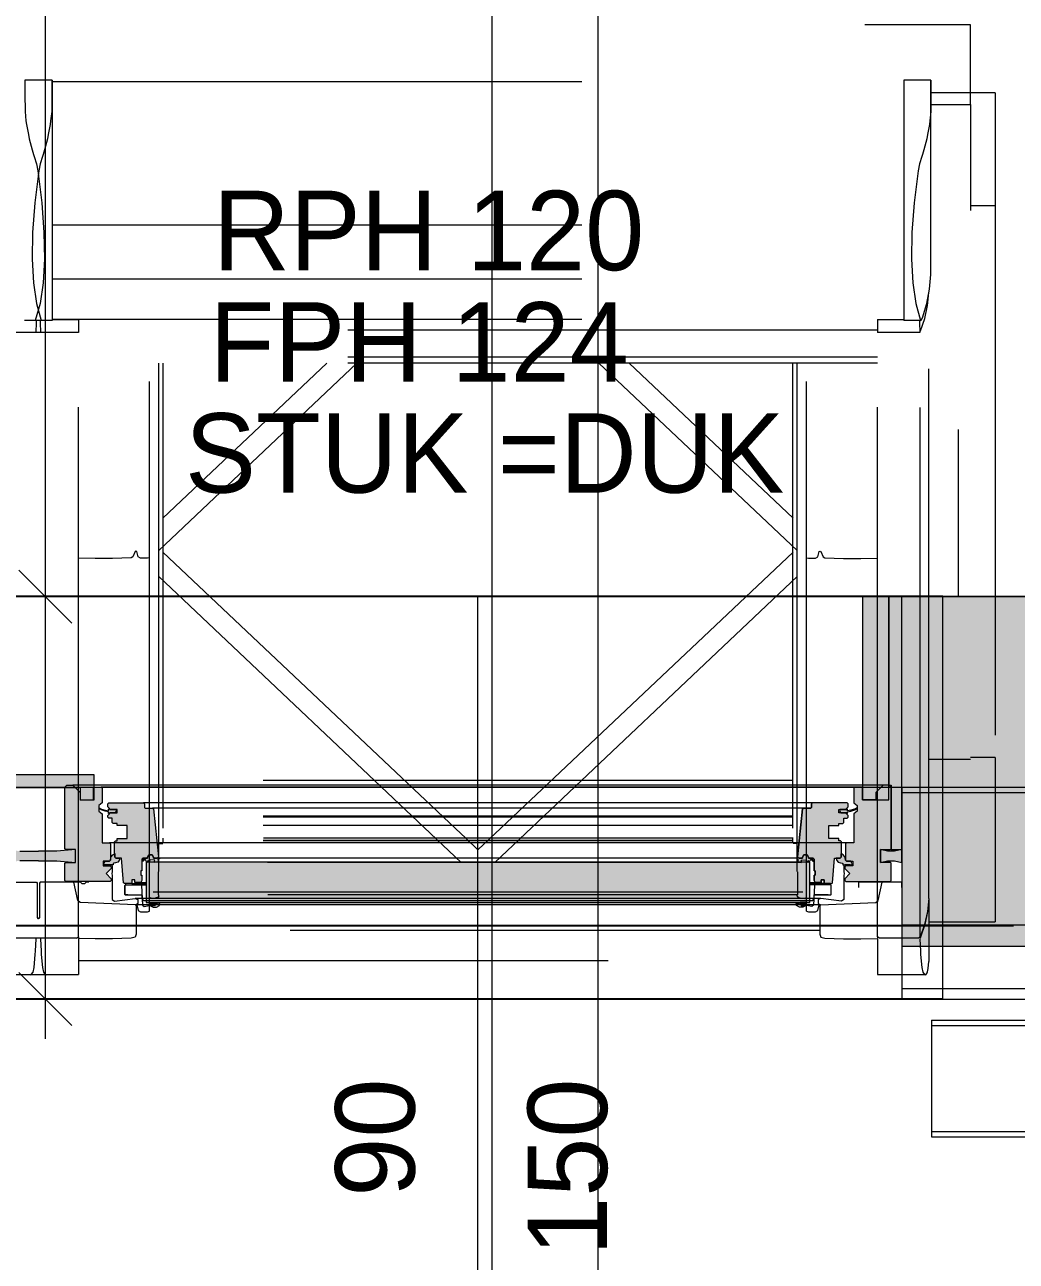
# Model space of a CAD drawing. Header units: metres. Extents: x -3 to 171, y -23 to 41.
# Drawn here: x 17.044 to 17.98, y -15.317 to -14.15 of the extents above; entities that cross this region are included whole.
import ezdxf

# ---------------------------------------------------------------- set-up
doc = ezdxf.new("R2010")
doc.units = ezdxf.units.M
doc.header["$MEASUREMENT"] = 0
for name, pattern in [('Achse', [0.004, 0.002, -0.001, 0, -0.001]), ('Baufluchtlinie', [0.013, 0.008, -0.005]), ('Schnittlinie', [0.006, 0.003, -0.0015, 0, -0.0015]), ('UNSICHTBAR', [0.4, 0, -0.4]), ('Untersicht', [0.001, 0.0005, -0.0005])]:
    doc.linetypes.add(name, pattern=pattern)
for name, color, linetype in [('4._1.DG PP STG1_1_000 Achsraster', 7, 'Continuous'), ('4._1.DG PP STG1_1_110 Wand Aussen', 7, 'Continuous'), ('4._1.DG PP STG1_1_210 Decke', 7, 'Continuous'), ('4._1.DG PP STG1_1_220 Bodenaufbau', 7, 'Continuous'), ('4._1.DG PP STG1_1_310 Dachkonstruktion massiv', 7, 'Continuous'), ('4._1.DG PP STG1_1_325 Dachfenster', 7, 'Continuous'), ('4._1.DG PP STG1_1_611 Entwässerung', 7, 'Continuous'), ('4._1.DG PP STG1_1_815 Raumbegrenzung', 7, 'Continuous'), ('4._1.DG PP STG1_1_851 Marker Schnitt', 7, 'Continuous'), ('4._1.DG PP STG1_1_950 Polierplan Bemaßung', 7, 'Continuous'), ('4._1.DG PP STG1_1_Neubau_840 Baulinien', 7, 'Continuous')]:
    doc.layers.add(name, color=color, linetype=linetype)
doc.styles.add('ERSTELLTER_STIL_2', font='')
doc.styles.get('ERSTELLTER_STIL_2').set_extended_font_data('Eurostile')

msp = doc.modelspace()

# ---------------------------------------------------------------- hatches: boundary and pattern name
at = {"layer": '4._1.DG PP STG1_1_110 Wand Aussen', "linetype": 'Continuous', "lineweight": 13, "true_color": 0x3f7f02}
msp.add_hatch(color=76, dxfattribs=at).paths.add_polyline_path([(17.9107, -14.69), (17.9107, -14.87), (18.6255, -14.87), (18.6261, -14.69)])
at = {"layer": '4._1.DG PP STG1_1_110 Wand Aussen', "linetype": 'Continuous', "lineweight": 0, "true_color": 0x373737}
msp.add_hatch(color=250, dxfattribs=at).paths.add_polyline_path([(18.7723, -14.87), (17.9107, -14.87), (17.9107, -14.875), (18.7764, -14.875)])
at = {"layer": '4._1.DG PP STG1_1_110 Wand Aussen', "linetype": 'Continuous', "lineweight": 13, "true_color": 0xff6400}
for points in [[(18.7764, -14.875), (17.9107, -14.875), (17.9107, -15), (18.8779, -15)], [(18.8779, -15), (17.9107, -15), (17.9107, -15.02), (18.8942, -15.02)]]:
    msp.add_hatch(color=30, dxfattribs=at).paths.add_polyline_path(points)
at = {"layer": '4._1.DG PP STG1_1_325 Dachfenster', "linetype": 'Continuous', "lineweight": 0, "true_color": 0xfde9f1}
for points in [[(17.8348, -14.882), (17.8598, -14.882), (17.8598, -14.77), (17.8598, -14.69), (17.8348, -14.69), (17.8348, -14.77)], [(17.0046, -14.8821), (17.0171, -14.8821), (17.0171, -14.8705), (17.0967, -14.8705), (17.0967, -14.8821), (17.1092, -14.8821), (17.1092, -14.858), (17.0046, -14.858)]]:
    msp.add_hatch(color=7, dxfattribs=at).paths.add_polyline_path(points)
at = {"layer": '4._1.DG PP STG1_1_325 Dachfenster', "linetype": 'Continuous', "lineweight": 13, "true_color": 0xffaa00}
msp.add_hatch(color=40, dxfattribs=at).paths.add_polyline_path([(17.8598, -14.868), (17.8619, -14.868), (17.8619, -14.9289), (17.8719, -14.9289), (17.8719, -14.69), (17.8598, -14.69), (17.8598, -14.77)])
at = {"layer": '4._1.DG PP STG1_1_325 Dachfenster', "linetype": 'Continuous', "lineweight": 13, "true_color": 0x3f7f02}
msp.add_hatch(color=76, dxfattribs=at).paths.add_polyline_path([(17.8719, -14.87), (17.9107, -14.87), (17.9107, -14.69), (17.8719, -14.69)])
at = {"layer": '4._1.DG PP STG1_1_325 Dachfenster', "linetype": 'Continuous', "lineweight": 0, "true_color": 0xe7d9c5}
for points in [[(17.0819, -14.9418), (17.0819, -14.9581), (17.0828, -14.959), (17.1248, -14.959), (17.1257, -14.9581), (17.1257, -14.9564), (17.1208, -14.9515), (17.1257, -14.9466), (17.1257, -14.945), (17.1248, -14.9441), (17.118, -14.9441), (17.118, -14.9398), (17.1241, -14.9398), (17.125, -14.9389), (17.125, -14.9233), (17.1241, -14.9224), (17.117, -14.9224), (17.117, -14.8951), (17.114, -14.8925), (17.114, -14.8873), (17.117, -14.8847), (17.117, -14.8709), (17.1161, -14.87), (17.109, -14.87), (17.109, -14.882), (17.0965, -14.882), (17.0965, -14.875), (17.0895, -14.868), (17.0839, -14.868), (17.0819, -14.87), (17.0819, -14.928), (17.0828, -14.9289), (17.0919, -14.9289), (17.0919, -14.9409), (17.0828, -14.9409)], [(17.8619, -14.9418), (17.861, -14.9409), (17.8519, -14.9409), (17.8519, -14.9289), (17.861, -14.9289), (17.8619, -14.928), (17.8619, -14.87), (17.8599, -14.868), (17.8543, -14.868), (17.8473, -14.875), (17.8473, -14.882), (17.8348, -14.882), (17.8348, -14.87), (17.8277, -14.87), (17.8268, -14.8709), (17.8268, -14.8847), (17.8298, -14.8873), (17.8298, -14.8925), (17.8268, -14.8951), (17.8268, -14.9224), (17.8197, -14.9224), (17.8188, -14.9233), (17.8188, -14.9389), (17.8197, -14.9398), (17.8258, -14.9398), (17.8258, -14.9441), (17.819, -14.9441), (17.8181, -14.945), (17.8181, -14.9466), (17.823, -14.9515), (17.8181, -14.9564), (17.8181, -14.9581), (17.819, -14.959), (17.861, -14.959), (17.8619, -14.9581)], [(17.1228, -14.8889), (17.1241, -14.8902), (17.1241, -14.8911), (17.1312, -14.8911), (17.1312, -14.8943), (17.1241, -14.8943), (17.1241, -14.8952), (17.1226, -14.8967), (17.1226, -14.8982), (17.1235, -14.8991), (17.1267, -14.8991), (17.1267, -14.9033), (17.1276, -14.9041), (17.1312, -14.9041), (17.1312, -14.9062), (17.1406, -14.9062), (17.1406, -14.9185), (17.1312, -14.9185), (17.1312, -14.9206), (17.1296, -14.9206), (17.1287, -14.9215), (17.1287, -14.9292), (17.1292, -14.9361), (17.1301, -14.9369), (17.1353, -14.9369), (17.1374, -14.9601), (17.1382, -14.9609), (17.145, -14.9609), (17.145, -14.9574), (17.148, -14.9574), (17.148, -14.9599), (17.1537, -14.9599), (17.1547, -14.9579), (17.1547, -14.9529), (17.1537, -14.9529), (17.1537, -14.9489), (17.1547, -14.9489), (17.1547, -14.9378), (17.1556, -14.9369), (17.16, -14.9369), (17.16, -14.9359), (17.1612, -14.9339), (17.1643, -14.9339), (17.1655, -14.9359), (17.1655, -14.9369), (17.1692, -14.9369), (17.1704, -14.9356), (17.1657, -14.8905), (17.1648, -14.8897), (17.1576, -14.8897), (17.157, -14.8891), (17.157, -14.8856), (17.1561, -14.8847), (17.1235, -14.8847), (17.1226, -14.8856), (17.1226, -14.8884)], [(17.821, -14.8889), (17.8212, -14.8884), (17.8212, -14.8856), (17.8203, -14.8847), (17.7877, -14.8847), (17.7868, -14.8856), (17.7868, -14.8891), (17.7862, -14.8897), (17.779, -14.8897), (17.7781, -14.8905), (17.7734, -14.9356), (17.7746, -14.9369), (17.7783, -14.9369), (17.7783, -14.9359), (17.7795, -14.9339), (17.7826, -14.9339), (17.7838, -14.9359), (17.7838, -14.9369), (17.7882, -14.9369), (17.7891, -14.9378), (17.7891, -14.9489), (17.7901, -14.9489), (17.7901, -14.9529), (17.7891, -14.9529), (17.7891, -14.9579), (17.7901, -14.9599), (17.7958, -14.9599), (17.7958, -14.9574), (17.7988, -14.9574), (17.7988, -14.9609), (17.8056, -14.9609), (17.8064, -14.9601), (17.8085, -14.9369), (17.8137, -14.9369), (17.8146, -14.9361), (17.8151, -14.9292), (17.8151, -14.9215), (17.8142, -14.9206), (17.8126, -14.9206), (17.8126, -14.9185), (17.8032, -14.9185), (17.8032, -14.9062), (17.8126, -14.9062), (17.8126, -14.9041), (17.8162, -14.9041), (17.8171, -14.9033), (17.8171, -14.8991), (17.8203, -14.8991), (17.8212, -14.8982), (17.8212, -14.8967), (17.8197, -14.8952), (17.8197, -14.8943), (17.8126, -14.8943), (17.8126, -14.8911), (17.8197, -14.8911), (17.8197, -14.8902)]]:
    msp.add_hatch(color=254, dxfattribs=at).paths.add_polyline_path(points)
at = {"layer": '4._1.DG PP STG1_1_325 Dachfenster', "linetype": 'Continuous', "lineweight": 0, "true_color": 0x373737}
msp.add_hatch(color=250, dxfattribs=at).paths.add_polyline_path([(17.8719, -14.875), (17.9107, -14.875), (17.9107, -14.87), (17.8719, -14.87)])
at = {"layer": '4._1.DG PP STG1_1_325 Dachfenster', "linetype": 'Continuous', "lineweight": 13, "true_color": 0xff6400}
for points in [[(17.8719, -15), (17.9107, -15), (17.9107, -14.875), (17.8719, -14.875)], [(17.8719, -15.02), (17.9107, -15.02), (17.9107, -15), (17.8719, -15)]]:
    msp.add_hatch(color=30, dxfattribs=at).paths.add_polyline_path(points)
at = {"layer": '4._1.DG PP STG1_1_325 Dachfenster', "linetype": 'Continuous', "lineweight": 0, "true_color": 0xfed4e5}
for points in [[(17.1241, -14.8911), (17.1241, -14.8905), (17.123, -14.8907), (17.123, -14.8923), (17.1201, -14.8918), (17.1165, -14.8907), (17.1145, -14.8896), (17.114, -14.8897), (17.1163, -14.8913), (17.12, -14.8925), (17.123, -14.8931), (17.123, -14.8947), (17.1241, -14.8949), (17.1241, -14.8943), (17.1295, -14.8943), (17.1308, -14.8919), (17.1304, -14.8911)], [(17.8197, -14.8911), (17.8134, -14.8911), (17.813, -14.8919), (17.8143, -14.8943), (17.8197, -14.8943), (17.8197, -14.8949), (17.8208, -14.8947), (17.8208, -14.8931), (17.8238, -14.8925), (17.8275, -14.8913), (17.8296, -14.89), (17.8296, -14.8895), (17.8273, -14.8907), (17.8237, -14.8918), (17.8208, -14.8923), (17.8208, -14.8907), (17.8197, -14.8905)], [(17.0219, -14.9289), (17.0219, -14.9409), (17.0394, -14.9396), (17.0569, -14.9396), (17.0569, -14.9302), (17.0394, -14.9302)], [(17.0919, -14.9289), (17.0744, -14.9302), (17.0569, -14.9302), (17.0569, -14.9396), (17.0744, -14.9396), (17.0919, -14.9409)], [(17.8719, -14.9289), (17.8652, -14.9302), (17.8585, -14.9302), (17.8519, -14.9289), (17.8519, -14.9409), (17.8585, -14.9396), (17.8652, -14.9396), (17.8719, -14.9409)], [(17.1338, -14.9369), (17.1301, -14.9369), (17.1292, -14.9361), (17.129, -14.9327), (17.1271, -14.9337), (17.1257, -14.9357), (17.125, -14.9382), (17.125, -14.9389), (17.1241, -14.9398), (17.1201, -14.9398), (17.1186, -14.9424), (17.1191, -14.9432), (17.1274, -14.9432), (17.1274, -14.9421), (17.128, -14.9416), (17.1297, -14.9413), (17.1318, -14.9407), (17.1333, -14.9391)], [(17.1557, -14.9399), (17.1573, -14.938), (17.1593, -14.9409), (17.1601, -14.9391), (17.1611, -14.9409), (17.162, -14.9387), (17.1665, -14.9386), (17.1665, -14.9395), (17.1664, -14.94), (17.1664, -14.9408), (17.1699, -14.9409), (17.1701, -14.9403), (17.17, -14.9395), (17.1697, -14.9388), (17.1697, -14.938), (17.1711, -14.9377), (17.1712, -14.937), (17.1709, -14.9366), (17.1692, -14.9369), (17.1655, -14.9369), (17.1655, -14.9359), (17.1643, -14.9339), (17.1612, -14.9339), (17.16, -14.9359), (17.16, -14.9369), (17.1572, -14.9369), (17.1552, -14.9396)], [(17.7881, -14.9399), (17.7886, -14.9398), (17.7869, -14.9371), (17.7838, -14.9369), (17.7838, -14.9359), (17.7826, -14.9339), (17.7795, -14.9339), (17.7783, -14.9359), (17.7783, -14.9369), (17.7746, -14.9369), (17.7729, -14.9366), (17.7726, -14.9376), (17.7739, -14.9379), (17.7741, -14.9388), (17.7738, -14.9395), (17.7737, -14.9403), (17.7738, -14.9408), (17.7772, -14.9409), (17.7774, -14.94), (17.7773, -14.9395), (17.7771, -14.939), (17.7815, -14.9386), (17.7827, -14.9409), (17.7833, -14.9391), (17.7845, -14.9409), (17.786, -14.938)], [(17.81, -14.9369), (17.8105, -14.9391), (17.812, -14.9407), (17.8141, -14.9413), (17.8158, -14.9416), (17.8164, -14.9421), (17.8164, -14.9432), (17.8247, -14.9432), (17.8252, -14.9424), (17.8237, -14.9398), (17.8197, -14.9398), (17.8188, -14.9389), (17.8188, -14.9382), (17.8181, -14.9357), (17.8167, -14.9337), (17.8148, -14.9327), (17.8146, -14.9361), (17.8137, -14.9369)], [(17.1675, -14.9807), (17.1677, -14.9788), (17.1621, -14.9788), (17.1622, -14.9807), (17.1631, -14.9818), (17.1649, -14.9823), (17.1666, -14.9818)], [(17.7763, -14.9807), (17.7772, -14.9818), (17.7789, -14.9823), (17.7807, -14.9818), (17.7816, -14.9807), (17.7817, -14.9788), (17.7761, -14.9788)]]:
    msp.add_hatch(color=254, dxfattribs=at).paths.add_polyline_path(points)
at = {"layer": '4._1.DG PP STG1_1_325 Dachfenster', "linetype": 'Continuous', "lineweight": 13}
msp.add_hatch(color=4, dxfattribs=at).paths.add_polyline_path([(17.7852, -14.9408), (17.1586, -14.9408), (17.1586, -14.9788), (17.7852, -14.9788)])

# ---------------------------------------------------------------- linework, layer by layer
at = {"layer": '4._1.DG PP STG1_1_000 Achsraster', "color": 5, "linetype": 'Achse', "lineweight": 0, "ltscale": 1000}
msp.add_line((-1.5, -15), (21, -15), dxfattribs=at)
at = {"layer": '4._1.DG PP STG1_1_110 Wand Aussen', "color": 7, "linetype": 'Continuous', "lineweight": 25, "ltscale": 1000}
for p, q in [((17.9107, -14.69), (16.2067, -14.69)), ((17.9107, -15.07), (16.2067, -15.07))]:
    msp.add_line(p, q, dxfattribs=at)
at = {"layer": '4._1.DG PP STG1_1_110 Wand Aussen', "color": 7, "linetype": 'Continuous', "lineweight": 18, "ltscale": 1000}
for q in [(17.9107, -14.69), (17.9107, -14.69), (18.6255, -14.87)]:
    msp.add_line((17.9107, -14.87), q, dxfattribs=at)
at = {"layer": '4._1.DG PP STG1_1_110 Wand Aussen', "color": 7, "linetype": 'Continuous', "lineweight": 13, "ltscale": 1000}
for p, q in [((17.9107, -14.875), (17.9107, -14.87)), ((17.9107, -14.875), (17.9107, -14.87)), ((17.9107, -14.875), (18.7764, -14.875)), ((17.9107, -15), (17.9107, -14.875)), ((17.9107, -15), (17.9107, -14.875)), ((17.9107, -15.02), (17.9107, -15)), ((17.9107, -15.02), (17.9107, -15)), ((17.9107, -15.02), (18.8942, -15.02)), ((17.9107, -15.06), (17.9107, -15.02)), ((17.9107, -15.06), (17.9107, -15.02)), ((17.9107, -15.06), (18.9267, -15.06)), ((17.9107, -15.07), (17.9107, -15.06)), ((17.9107, -15.07), (17.9107, -15.06))]:
    msp.add_line(p, q, dxfattribs=at)
at = {"layer": '4._1.DG PP STG1_1_110 Wand Aussen', "color": 1, "linetype": 'Baufluchtlinie', "lineweight": 0, "ltscale": 1000}
msp.add_line((17.9107, -15), (18.8779, -15), dxfattribs=at)
at = {"layer": '4._1.DG PP STG1_1_110 Wand Aussen', "color": 7, "linetype": 'Continuous', "lineweight": 18, "ltscale": 1000, "flags": 128}
msp.add_lwpolyline([(18.6261, -14.69), (17.9107, -14.69)], dxfattribs=at)
at = {"layer": '4._1.DG PP STG1_1_110 Wand Aussen', "color": 7, "linetype": 'Continuous', "lineweight": 13, "ltscale": 1000, "flags": 128}
msp.add_lwpolyline([(17.9107, -15.07), (18.9348, -15.07)], dxfattribs=at)
at = {"layer": '4._1.DG PP STG1_1_210 Decke', "color": 255, "linetype": 'Continuous', "lineweight": 13, "ltscale": 1000, "flags": 128}
msp.add_lwpolyline([(3.625, -0.13), (0.1305, -0.13), (0.1845, -14.87), (5.505, -14.87), (5.505, -15.84), (13.475, -15.84), (13.475, -14.87), (18.8055, -14.87), (18.8546, -0.13), (15.325, -0.13), (15.325, -0.53), (12.525, -0.53), (12.525, -0.13), (6.455, -0.13), (6.455, -0.53), (3.625, -0.53)], close=True, dxfattribs=at)
at = {"layer": '4._1.DG PP STG1_1_220 Bodenaufbau', "color": 7, "linetype": 'Continuous', "lineweight": 13, "ltscale": 1000, "true_color": 0xf4f4f4, "flags": 128}
msp.add_lwpolyline([(0.3111, -0.31), (0.3639, -14.69), (18.6261, -14.69), (18.674, -0.31), (15.505, -0.31), (15.505, -0.71), (12.345, -0.71), (12.345, -0.31), (6.635, -0.31), (6.635, -0.71), (3.445, -0.71), (3.445, -0.31)], close=True, dxfattribs=at)
at = {"layer": '4._1.DG PP STG1_1_310 Dachkonstruktion massiv', "color": 8, "linetype": 'Untersicht', "lineweight": 13, "ltscale": 1000}
msp.add_line((17.9251, -13.5322), (17.9251, -14.69), dxfattribs=at)
at = {"layer": '4._1.DG PP STG1_1_325 Dachfenster', "color": 7, "linetype": 'Continuous', "lineweight": 13, "ltscale": 1000}
for p, q in [((17.4719, -15.4713), (17.4719, -14.69)), ((17.8719, -14.875), (17.9107, -14.875)), ((17.1207, -14.9432), (17.1255, -14.9432)), ((17.1255, -14.9432), (17.1267, -14.9443)), ((17.1267, -14.9498), (17.1264, -14.9515)), ((17.1264, -14.9515), (17.1267, -14.9532)), ((17.1267, -14.9443), (17.1267, -14.9498)), ((17.8183, -14.9432), (17.8171, -14.9443)), ((17.8171, -14.9443), (17.8171, -14.9498)), ((17.8171, -14.9498), (17.8174, -14.9515)), ((17.8174, -14.9515), (17.8171, -14.9532)), ((17.8231, -14.9432), (17.8183, -14.9432)), ((17.0172, -14.9597), (17.0551, -14.9597)), ((17.0551, -14.9597), (17.0557, -14.9604)), ((17.0557, -14.9604), (17.0557, -14.993)), ((17.0587, -14.9597), (17.0581, -14.9604)), ((17.0581, -14.9604), (17.0581, -14.993)), ((17.0966, -14.9597), (17.0587, -14.9597)), ((17.0942, -14.9769), (17.0904, -14.9597)), ((17.0982, -14.9611), (17.0966, -14.9597)), ((17.1004, -14.9611), (17.0982, -14.9611)), ((17.102, -14.9597), (17.1004, -14.9611)), ((17.1044, -14.9597), (17.102, -14.9597)), ((17.1267, -14.9532), (17.1267, -14.9759)), ((17.1386, -14.9627), (17.1392, -14.9621)), ((17.1386, -14.9713), (17.1386, -14.9627)), ((17.1392, -14.9621), (17.1536, -14.9621)), ((17.1536, -14.9621), (17.1543, -14.9627)), ((17.1543, -14.9627), (17.1551, -14.9813)), ((17.7895, -14.9627), (17.7887, -14.9813)), ((17.7902, -14.9621), (17.7895, -14.9627)), ((17.8046, -14.9621), (17.7902, -14.9621)), ((17.8052, -14.9627), (17.8046, -14.9621)), ((17.8052, -14.9713), (17.8052, -14.9627)), ((17.8171, -14.9532), (17.8171, -14.9759)), ((17.8317, -14.9597), (17.8312, -14.9601)), ((17.8312, -14.9601), (17.8312, -14.9646)), ((17.8715, -14.9597), (17.8317, -14.9597)), ((17.8496, -14.9769), (17.8534, -14.9597)), ((17.8719, -14.9601), (17.8715, -14.9597)), ((17.8719, -14.9646), (17.8719, -14.9601)), ((17.1288, -14.9776), (17.1482, -14.9749)), ((17.139, -14.9717), (17.1386, -14.9713)), ((17.1414, -14.9717), (17.139, -14.9717)), ((17.1482, -14.9749), (17.1507, -14.976)), ((17.7956, -14.9749), (17.7931, -14.976)), ((17.815, -14.9776), (17.7956, -14.9749)), ((17.8024, -14.9717), (17.8048, -14.9717)), ((17.8048, -14.9717), (17.8052, -14.9713)), ((17.0963, -14.9787), (17.0942, -14.9769)), ((17.1485, -14.981), (17.0963, -14.9787)), ((17.1267, -14.9759), (17.1288, -14.9776)), ((17.1509, -14.9797), (17.1485, -14.981)), ((17.1507, -14.976), (17.1509, -14.9797)), ((17.1551, -14.9813), (17.1567, -14.9825)), ((17.1567, -14.9825), (17.1616, -14.9817)), ((17.1616, -14.9817), (17.162, -14.9817)), ((17.162, -14.9817), (17.1653, -14.9833)), ((17.1653, -14.9833), (17.1684, -14.9832)), ((17.1695, -14.9794), (17.1677, -14.9806)), ((17.1684, -14.9832), (17.1712, -14.9816)), ((17.1709, -14.9793), (17.1695, -14.9794)), ((17.1717, -14.9804), (17.1709, -14.9793)), ((17.1712, -14.9816), (17.1717, -14.9804)), ((17.7721, -14.9804), (17.7729, -14.9793)), ((17.7726, -14.9816), (17.7721, -14.9804)), ((17.7754, -14.9832), (17.7726, -14.9816)), ((17.7729, -14.9793), (17.7743, -14.9794)), ((17.7743, -14.9794), (17.7761, -14.9806)), ((17.7785, -14.9833), (17.7754, -14.9832)), ((17.7818, -14.9817), (17.7785, -14.9833)), ((17.7822, -14.9817), (17.7818, -14.9817)), ((17.7871, -14.9825), (17.7822, -14.9817)), ((17.7887, -14.9813), (17.7871, -14.9825)), ((17.7931, -14.976), (17.7929, -14.9797)), ((17.7929, -14.9797), (17.7953, -14.981)), ((17.7953, -14.981), (17.8475, -14.9787)), ((17.8171, -14.9759), (17.815, -14.9776)), ((17.8475, -14.9787), (17.8496, -14.9769)), ((17.0557, -14.993), (17.0563, -14.994)), ((17.0563, -14.994), (17.0569, -14.994)), ((17.0575, -14.994), (17.0569, -14.994)), ((17.0581, -14.993), (17.0575, -14.994)), ((17.8719, -15.02), (17.9107, -15.02)), ((17.8719, -15.06), (17.9107, -15.06))]:
    msp.add_line(p, q, dxfattribs=at)
at = {"layer": '4._1.DG PP STG1_1_325 Dachfenster', "color": 7, "linetype": 'Continuous', "lineweight": 18, "ltscale": 1000}
for p, q in [((17.8719, -14.69), (17.8348, -14.69)), ((17.8719, -14.87), (17.8719, -14.69)), ((17.8543, -14.868), (17.0895, -14.868)), ((17.8277, -14.87), (17.1161, -14.87)), ((17.8719, -14.87), (17.9107, -14.87)), ((17.8719, -14.87), (17.8719, -15.07)), ((17.7877, -14.8847), (17.1561, -14.8847)), ((17.779, -14.8897), (17.1648, -14.8897)), ((17.0919, -14.9289), (17.0744, -14.9302)), ((17.0919, -14.9409), (17.0919, -14.9289)), ((17.8197, -14.9224), (17.1241, -14.9224)), ((17.0394, -14.9302), (17.0569, -14.9302)), ((17.0569, -14.9396), (17.0394, -14.9396)), ((17.0744, -14.9302), (17.0569, -14.9302)), ((17.0569, -14.9396), (17.0744, -14.9396)), ((17.0744, -14.9396), (17.0919, -14.9409)), ((17.1709, -14.9366), (17.7729, -14.9366)), ((17.145, -14.9609), (17.1586, -14.9609)), ((17.1536, -14.9621), (17.1586, -14.9621)), ((17.1537, -14.9599), (17.1586, -14.9599)), ((17.7852, -14.9599), (17.7901, -14.9599)), ((17.7988, -14.9609), (17.7852, -14.9609)), ((17.7902, -14.9621), (17.7852, -14.9621)), ((17.1414, -14.9717), (17.1546, -14.9717)), ((17.7956, -14.9749), (17.1482, -14.9749)), ((17.7785, -14.9691), (17.1653, -14.9691)), ((17.8024, -14.9717), (17.7892, -14.9717)), ((17.7953, -14.981), (17.1485, -14.981)), ((17.159, -14.977), (17.7848, -14.977))]:
    msp.add_line(p, q, dxfattribs=at)
at = {"layer": '4._1.DG PP STG1_1_325 Dachfenster', "color": 1, "linetype": 'Baufluchtlinie', "lineweight": 0, "ltscale": 1000}
msp.add_line((17.8719, -15), (17.9107, -15), dxfattribs=at)
at = {"layer": '4._1.DG PP STG1_1_325 Dachfenster', "color": 255, "linetype": 'UNSICHTBAR', "lineweight": 13, "ltscale": 1000, "flags": 128}
for points in [[(17.9369, -14.1502), (16.21, -14.1502)], [(17.9369, -14.2255), (17.9369, -14.1502)], [(17.8995, -14.2255), (17.9369, -14.2255)], [(17.8995, -14.2255), (17.9369, -14.2255)], [(17.9369, -14.2255), (17.9369, -14.8439)], [(17.9369, -14.8439), (17.8974, -14.8439)]]:
    msp.add_lwpolyline(points, dxfattribs=at)
at = {"layer": '4._1.DG PP STG1_1_325 Dachfenster', "color": 253, "linetype": 'Untersicht', "lineweight": 13, "ltscale": 1000, "true_color": 0x9f9f9f, "flags": 128}
for points in [[(17.0699, -14.2026), (17.0442, -14.2026)], [(17.0442, -14.2026), (17.0442, -14.21), (17.0442, -14.2187), (17.0443, -14.2291), (17.0443, -14.2322), (17.0452, -14.2409), (17.0456, -14.2444), (17.0475, -14.254), (17.0482, -14.2578), (17.0511, -14.2682), (17.0523, -14.2728), (17.053, -14.2747), (17.0551, -14.2816), (17.0564, -14.2882), (17.0602, -14.3183), (17.0622, -14.3462), (17.0627, -14.3715), (17.0614, -14.394), (17.0585, -14.4134), (17.054, -14.4294)], [(17.0695, -14.2026), (17.0695, -14.21), (17.0695, -14.2187), (17.0695, -14.2291), (17.0695, -14.2322), (17.0685, -14.2409), (17.0682, -14.2444), (17.0662, -14.254), (17.0656, -14.2578), (17.0626, -14.2682), (17.0615, -14.2728), (17.0607, -14.2747), (17.0586, -14.2816), (17.0573, -14.2882), (17.0535, -14.3183), (17.0515, -14.3462), (17.051, -14.3715), (17.0523, -14.394), (17.0552, -14.4134), (17.0597, -14.4294)], [(17.0699, -14.2026), (17.0699, -14.21), (17.0699, -14.2187), (17.0699, -14.2291), (17.0699, -14.2409), (17.0699, -14.254), (17.0699, -14.2682), (17.0699, -14.2747), (17.0699, -14.2816), (17.0699, -14.2882), (17.0699, -14.3183), (17.0699, -14.3462), (17.0699, -14.3715), (17.0699, -14.394), (17.0699, -14.4134), (17.0699, -14.4294)], [(17.0699, -14.2038), (17.8739, -14.2038)], [(17.8739, -14.2026), (17.8739, -14.21), (17.8739, -14.2187), (17.8739, -14.2291), (17.8739, -14.2409), (17.8739, -14.254), (17.8739, -14.2682), (17.8739, -14.2747), (17.8739, -14.2816), (17.8739, -14.2882), (17.8739, -14.3183), (17.8739, -14.3462), (17.8739, -14.3715), (17.8739, -14.394), (17.8739, -14.4134), (17.8739, -14.4294)], [(17.8995, -14.2026), (17.8739, -14.2026)], [(17.8995, -14.2026), (17.8995, -14.21), (17.8995, -14.2187), (17.8995, -14.2291), (17.8995, -14.2322), (17.8985, -14.2409), (17.8982, -14.2444), (17.8962, -14.254), (17.8956, -14.2578), (17.8926, -14.2682), (17.8915, -14.2728), (17.8907, -14.2747), (17.8886, -14.2816), (17.8873, -14.2882), (17.8835, -14.3183), (17.8815, -14.3462), (17.881, -14.3715), (17.8823, -14.394), (17.8852, -14.4134), (17.8897, -14.4294)], [(17.8995, -14.2047), (17.8995, -14.2026)], [(17.8995, -14.2962), (17.8995, -14.2047)], [(17.96, -14.2144), (17.9369, -14.2144), (17.8995, -14.2144)], [(17.96, -14.2144), (17.96, -14.3209)], [(17.8995, -14.3699), (17.8995, -14.2962)], [(17.9369, -14.3209), (17.96, -14.3209)], [(17.96, -14.3209), (17.96, -14.842)], [(17.0699, -14.3391), (17.8739, -14.3391)], [(17.8995, -14.3846), (17.8995, -14.3699)], [(17.0699, -14.39), (17.8739, -14.39)], [(17.8903, -14.4291), (17.8915, -14.4269), (17.8956, -14.4134), (17.8982, -14.3998), (17.8995, -14.3859), (17.8995, -14.3846)], [(17.8891, -14.4405), (17.8896, -14.4393), (17.8936, -14.4274), (17.8963, -14.4152), (17.8976, -14.403)], [(17.8974, -14.9751), (17.8974, -14.4048)], [(17.0699, -14.4294), (17.054, -14.4294), (17.0439, -14.4294)], [(17.0547, -14.4406), (17.0551, -14.4314), (17.0551, -14.4294)], [(17.0587, -14.4294), (17.0587, -14.4314), (17.059, -14.4406)], [(17.0699, -14.4282), (17.8739, -14.4282)], [(17.0699, -14.4285), (17.0947, -14.4285)], [(17.0947, -14.4285), (17.0947, -14.4314), (17.0947, -14.4406)], [(17.8491, -14.4384), (17.0947, -14.4384)], [(17.8491, -14.4285), (17.8491, -14.4314), (17.8491, -14.4406)], [(17.8491, -14.4285), (17.8739, -14.4285)], [(17.8897, -14.4294), (17.8739, -14.4294)], [(17.8887, -14.4294), (17.8887, -14.4314), (17.889, -14.4406)], [(17.8897, -14.4294), (17.8903, -14.4291)], [(17.0947, -14.4406), (17.0547, -14.4406), (17.0191, -14.4406)], [(17.0947, -15.0112), (17.0947, -14.4406)], [(17.8491, -15.0112), (17.8491, -14.4406)], [(17.889, -14.4406), (17.8491, -14.4406)], [(17.8894, -15.0115), (17.8894, -14.4398)], [(17.8491, -14.4639), (17.0947, -14.4639)], [(17.8491, -14.4698), (17.0947, -14.4698)], [(17.1617, -14.9871), (17.1617, -14.6534), (17.1617, -14.4698)], [(17.1705, -14.9496), (17.1705, -14.4698)], [(17.3576, -14.4698), (17.1705, -14.6465)], [(17.3291, -14.4698), (17.1744, -14.6159)], [(17.1746, -14.9087), (17.1746, -14.4698)], [(17.5861, -14.4698), (17.7733, -14.6465)], [(17.6146, -14.4698), (17.7693, -14.6159)], [(17.7692, -14.9087), (17.7692, -14.4698)], [(17.7733, -14.9496), (17.7733, -14.4698)], [(17.7821, -14.9871), (17.7821, -14.6534), (17.7821, -14.4698)], [(17.1482, -14.6474), (17.1462, -14.6525)], [(17.149, -14.6472), (17.1482, -14.6474)], [(17.1498, -14.6475), (17.149, -14.6472)], [(17.1511, -14.6526), (17.1498, -14.6475)], [(17.4719, -14.929), (17.4604, -14.9182), (17.4507, -14.909), (17.1744, -14.6481)], [(17.4719, -14.929), (17.4833, -14.9182), (17.493, -14.909), (17.7693, -14.6481)], [(17.7927, -14.6526), (17.794, -14.6475)], [(17.794, -14.6475), (17.7948, -14.6472)], [(17.7948, -14.6472), (17.7956, -14.6474)], [(17.7956, -14.6474), (17.7976, -14.6525)], [(17.1444, -14.6536), (17.1268, -14.6542), (17.1106, -14.6542), (17.0947, -14.6537)], [(17.1462, -14.6525), (17.1444, -14.6536)], [(17.1532, -14.6539), (17.1511, -14.6526)], [(17.1617, -14.6534), (17.1598, -14.6539), (17.1532, -14.6539)], [(17.7821, -14.6534), (17.784, -14.6539), (17.7906, -14.6539)], [(17.7906, -14.6539), (17.7927, -14.6526)], [(17.7976, -14.6525), (17.7994, -14.6536)], [(17.7994, -14.6536), (17.817, -14.6542), (17.8332, -14.6542), (17.8491, -14.6537)], [(17.456, -14.9409), (17.1705, -14.6712)], [(17.4877, -14.9409), (17.7733, -14.6712)], [(17.96, -14.842), (17.9369, -14.842)], [(17.96, -14.842), (17.96, -14.997)], [(17.7692, -14.8635), (17.1746, -14.8635)], [(17.7692, -14.8973), (17.1746, -14.8973)], [(17.7692, -14.8981), (17.1746, -14.8981)], [(17.7692, -14.9062), (17.1746, -14.9062)], [(17.1705, -14.9232), (17.1744, -14.9232)], [(17.7693, -14.9182), (17.1744, -14.9182)], [(17.1746, -14.9229), (17.1746, -14.9182)], [(17.7692, -14.9204), (17.1746, -14.9204)], [(17.7692, -14.9221), (17.1746, -14.9221)], [(17.7692, -14.9229), (17.7692, -14.9182)], [(17.7733, -14.9232), (17.7694, -14.9232)], [(17.1704, -14.9715), (17.1704, -14.9609), (17.1704, -14.9566), (17.1704, -14.9516), (17.1704, -14.9507), (17.1704, -14.9499)], [(17.7733, -14.9409), (17.1705, -14.9409)], [(17.7733, -14.941), (17.1705, -14.941)], [(17.7734, -14.9499), (17.7734, -14.9507), (17.7734, -14.9516), (17.7734, -14.9566), (17.7734, -14.9609), (17.7734, -14.9715)], [(17.1641, -14.9749), (17.1617, -14.9741)], [(17.1672, -14.9748), (17.1641, -14.9749)], [(17.17, -14.9737), (17.1672, -14.9748)], [(17.1705, -14.9729), (17.17, -14.9737)], [(17.7734, -14.9717), (17.1704, -14.9717)], [(17.1705, -14.9729), (17.1705, -14.9717)], [(17.7733, -14.9729), (17.7733, -14.9717)], [(17.7733, -14.9729), (17.7738, -14.9737)], [(17.7738, -14.9737), (17.7766, -14.9748)], [(17.7766, -14.9748), (17.7797, -14.9749)], [(17.7797, -14.9749), (17.7821, -14.9741)], [(17.8976, -14.9751), (17.8963, -14.9874), (17.8936, -14.9996), (17.8896, -15.0115), (17.8891, -15.0126)], [(17.8974, -14.9751), (17.8961, -14.9874), (17.8934, -14.9996), (17.8894, -15.0115)], [(17.8976, -14.9751), (17.8976, -15.0346)], [(17.1483, -14.981), (17.149, -14.9809)], [(17.149, -14.9809), (17.1498, -14.9811)], [(17.1492, -14.9809), (17.1492, -15.0088)], [(17.1498, -14.9811), (17.1511, -14.9863)], [(17.1511, -14.9863), (17.1532, -14.9876)], [(17.1532, -14.9876), (17.1598, -14.9876), (17.1617, -14.9871)], [(17.7821, -14.9871), (17.784, -14.9876), (17.7906, -14.9876)], [(17.7906, -14.9876), (17.7927, -14.9863)], [(17.7927, -14.9863), (17.794, -14.9811)], [(17.794, -14.9811), (17.7948, -14.9809)], [(17.7946, -14.9809), (17.7946, -15.0088)], [(17.7948, -14.9809), (17.7955, -14.981)], [(17.8976, -14.997), (17.96, -14.997)], [(17.1492, -15.0088), (17.1482, -15.0116)], [(17.7946, -15.0052), (17.1492, -15.0052)], [(17.7946, -15.0088), (17.7956, -15.0116)], [(17.093, -15.0125), (17.0562, -15.0125), (17.0208, -15.0125)], [(17.0492, -15.0472), (17.0502, -15.0469), (17.0519, -15.0445), (17.0528, -15.0403), (17.054, -15.0278), (17.0542, -15.0246), (17.0547, -15.013)], [(17.059, -15.013), (17.0596, -15.0246), (17.0597, -15.0278), (17.0609, -15.0403), (17.0618, -15.0445), (17.0633, -15.0468), (17.0646, -15.0472)], [(17.093, -15.0125), (17.0947, -15.0112)], [(17.0947, -15.0112), (17.0947, -15.0126)], [(17.1482, -15.0116), (17.1444, -15.0126), (17.1268, -15.0132), (17.1106, -15.0132), (17.0947, -15.0127)], [(17.0947, -15.013), (17.0947, -15.0278), (17.0947, -15.0403), (17.0947, -15.0445), (17.0947, -15.0468)], [(17.7956, -15.0116), (17.7994, -15.0126), (17.817, -15.0132), (17.8332, -15.0132), (17.8491, -15.0127)], [(17.8508, -15.0125), (17.8491, -15.0112)], [(17.8491, -15.0112), (17.8491, -15.0126)], [(17.8491, -15.013), (17.8491, -15.0278), (17.8491, -15.0403), (17.8491, -15.0445), (17.8491, -15.0468)], [(17.8876, -15.0125), (17.8508, -15.0125)], [(17.8894, -15.0115), (17.8876, -15.0125)], [(17.889, -15.013), (17.8896, -15.0246), (17.8897, -15.0278), (17.8909, -15.0403), (17.8918, -15.0445), (17.8933, -15.0468), (17.8946, -15.0472), (17.8959, -15.0453), (17.8963, -15.0442), (17.8968, -15.041), (17.8976, -15.0346)], [(17.0947, -15.0334), (17.8491, -15.0334)], [(17.0947, -15.0472), (17.0492, -15.0472), (17.0191, -15.0472)], [(17.8946, -15.0472), (17.8491, -15.0472)]]:
    msp.add_lwpolyline(points, dxfattribs=at)
at = {"layer": '4._1.DG PP STG1_1_325 Dachfenster', "color": 7, "linetype": 'Continuous', "lineweight": 18, "ltscale": 1000, "flags": 128}
for points in [[(17.8348, -14.882), (17.8598, -14.882), (17.8598, -14.77), (17.8598, -14.69), (17.8348, -14.69), (17.8348, -14.77)], [(17.8598, -14.868), (17.8619, -14.868), (17.8619, -14.9289), (17.8719, -14.9289), (17.8719, -14.69), (17.8598, -14.69), (17.8598, -14.77)], [(17.0046, -14.8821), (17.0046, -14.858), (17.1092, -14.858), (17.1092, -14.8821), (17.0967, -14.8821), (17.0967, -14.8705), (17.0171, -14.8705), (17.0171, -14.8821)], [(17.1241, -14.8911), (17.1304, -14.8911), (17.1308, -14.8919), (17.1295, -14.8943), (17.1241, -14.8943), (17.1241, -14.8949), (17.123, -14.8947), (17.123, -14.8931), (17.12, -14.8925), (17.1163, -14.8913), (17.1142, -14.89), (17.1142, -14.8895), (17.1165, -14.8907), (17.1201, -14.8918), (17.123, -14.8923), (17.123, -14.8907), (17.1241, -14.8905)], [(17.8052, -14.9713), (17.8052, -14.9627), (17.8046, -14.9621), (17.8046, -14.9609), (17.7988, -14.9609), (17.7988, -14.9574), (17.7958, -14.9574), (17.7958, -14.9599), (17.7901, -14.9599), (17.7891, -14.9579), (17.7891, -14.9529), (17.7901, -14.9529), (17.7901, -14.9489), (17.7891, -14.9489), (17.7891, -14.9378), (17.7882, -14.9369), (17.7838, -14.9369), (17.7838, -14.9359), (17.7826, -14.9339), (17.7795, -14.9339), (17.7783, -14.9359), (17.7783, -14.9369), (17.7746, -14.9369), (17.7734, -14.9356), (17.7781, -14.8905), (17.779, -14.8897), (17.7862, -14.8897), (17.7868, -14.8891), (17.7868, -14.8856), (17.7877, -14.8847), (17.1561, -14.8847), (17.157, -14.8856), (17.157, -14.8891), (17.1576, -14.8897), (17.1648, -14.8897), (17.1657, -14.8905), (17.1704, -14.9356), (17.1692, -14.9369), (17.1655, -14.9369), (17.1655, -14.9359), (17.1643, -14.9339), (17.1612, -14.9339), (17.16, -14.9359), (17.16, -14.9369), (17.1556, -14.9369), (17.1547, -14.9378), (17.1547, -14.9489), (17.1537, -14.9489), (17.1537, -14.9529), (17.1547, -14.9529), (17.1547, -14.9579), (17.1537, -14.9599), (17.148, -14.9599), (17.148, -14.9574), (17.145, -14.9574), (17.145, -14.9609), (17.1392, -14.9609), (17.1392, -14.9621), (17.1386, -14.9627), (17.1386, -14.9713), (17.139, -14.9717), (17.1546, -14.9717), (17.1547, -14.975), (17.1558, -14.977), (17.788, -14.977), (17.7891, -14.975), (17.7892, -14.9717), (17.8024, -14.9717), (17.8048, -14.9717)], [(17.8197, -14.8911), (17.8134, -14.8911), (17.813, -14.8919), (17.8143, -14.8943), (17.8197, -14.8943), (17.8197, -14.8949), (17.8208, -14.8947), (17.8208, -14.8931), (17.8238, -14.8925), (17.8275, -14.8913), (17.8296, -14.89), (17.8296, -14.8895), (17.8273, -14.8907), (17.8237, -14.8918), (17.8208, -14.8923), (17.8208, -14.8907), (17.8197, -14.8905)], [(17.8719, -14.9289), (17.8652, -14.9302), (17.8585, -14.9302), (17.8519, -14.9289), (17.8519, -14.9409), (17.8585, -14.9396), (17.8652, -14.9396), (17.8719, -14.9409)], [(17.1338, -14.9369), (17.1333, -14.9391), (17.1318, -14.9407), (17.1297, -14.9413), (17.128, -14.9416), (17.1274, -14.9421), (17.1274, -14.9432), (17.1191, -14.9432), (17.1186, -14.9424), (17.1201, -14.9398), (17.1241, -14.9398), (17.125, -14.9389), (17.125, -14.9382), (17.1257, -14.9357), (17.1271, -14.9337), (17.129, -14.9327), (17.1292, -14.9361), (17.1301, -14.9369)], [(17.1557, -14.9399), (17.1552, -14.9398), (17.1569, -14.9371), (17.16, -14.9369), (17.16, -14.9359), (17.1612, -14.9339), (17.1643, -14.9339), (17.1655, -14.9359), (17.1655, -14.9369), (17.1692, -14.9369), (17.1709, -14.9366), (17.1712, -14.937), (17.1712, -14.9376), (17.1699, -14.9379), (17.1697, -14.9388), (17.17, -14.9395), (17.1701, -14.9403), (17.17, -14.9408), (17.1666, -14.9409), (17.1664, -14.94), (17.1665, -14.9395), (17.1667, -14.939), (17.1623, -14.9386), (17.1611, -14.9409), (17.1605, -14.9391), (17.1593, -14.9409), (17.1578, -14.938)], [(17.7881, -14.9399), (17.7886, -14.9398), (17.7869, -14.9371), (17.7838, -14.9369), (17.7838, -14.9359), (17.7826, -14.9339), (17.7795, -14.9339), (17.7783, -14.9359), (17.7783, -14.9369), (17.7746, -14.9369), (17.7729, -14.9366), (17.7726, -14.9376), (17.7739, -14.9379), (17.7741, -14.9388), (17.7738, -14.9395), (17.7737, -14.9403), (17.7738, -14.9408), (17.7772, -14.9409), (17.7774, -14.94), (17.7773, -14.9395), (17.7771, -14.939), (17.7815, -14.9386), (17.7827, -14.9409), (17.7833, -14.9391), (17.7845, -14.9409), (17.786, -14.938)], [(17.81, -14.9369), (17.8105, -14.9391), (17.812, -14.9407), (17.8141, -14.9413), (17.8158, -14.9416), (17.8164, -14.9421), (17.8164, -14.9432), (17.8247, -14.9432), (17.8252, -14.9424), (17.8237, -14.9398), (17.8197, -14.9398), (17.8188, -14.9389), (17.8188, -14.9382), (17.8181, -14.9357), (17.8167, -14.9337), (17.8148, -14.9327), (17.8146, -14.9361), (17.8137, -14.9369)], [(17.7852, -14.9408), (17.1586, -14.9408), (17.1586, -14.9788), (17.7852, -14.9788)], [(17.1675, -14.9807), (17.1666, -14.9818), (17.1649, -14.9823), (17.1631, -14.9818), (17.1622, -14.9807), (17.1621, -14.9788), (17.1677, -14.9788)], [(17.7763, -14.9807), (17.7772, -14.9818), (17.7789, -14.9823), (17.7807, -14.9818), (17.7816, -14.9807), (17.7817, -14.9788), (17.7761, -14.9788)]]:
    msp.add_lwpolyline(points, close=True, dxfattribs=at)
msp.add_lwpolyline([(17.9107, -14.69), (17.8719, -14.69)], dxfattribs=at)
at = {"layer": '4._1.DG PP STG1_1_325 Dachfenster', "color": 7, "linetype": 'Continuous', "lineweight": 13, "ltscale": 1000, "flags": 128}
for points in [[(17.0819, -14.9418), (17.0828, -14.9409), (17.0919, -14.9409), (17.0919, -14.9289), (17.0828, -14.9289), (17.0819, -14.928), (17.0819, -14.87), (17.0839, -14.868), (17.0895, -14.868), (17.0965, -14.875), (17.0965, -14.882), (17.109, -14.882), (17.109, -14.87), (17.1161, -14.87), (17.117, -14.8709), (17.117, -14.8847), (17.114, -14.8873), (17.114, -14.8925), (17.117, -14.8951), (17.117, -14.9224), (17.1241, -14.9224), (17.125, -14.9233), (17.125, -14.9389), (17.1241, -14.9398), (17.118, -14.9398), (17.118, -14.9441), (17.1248, -14.9441), (17.1257, -14.945), (17.1257, -14.9466), (17.1208, -14.9515), (17.1257, -14.9564), (17.1257, -14.9581), (17.1248, -14.959), (17.0828, -14.959), (17.0819, -14.9581)], [(17.8619, -14.9418), (17.861, -14.9409), (17.8519, -14.9409), (17.8519, -14.9289), (17.861, -14.9289), (17.8619, -14.928), (17.8619, -14.87), (17.8599, -14.868), (17.8543, -14.868), (17.8473, -14.875), (17.8473, -14.882), (17.8348, -14.882), (17.8348, -14.87), (17.8277, -14.87), (17.8268, -14.8709), (17.8268, -14.8847), (17.8298, -14.8873), (17.8298, -14.8925), (17.8268, -14.8951), (17.8268, -14.9224), (17.8197, -14.9224), (17.8188, -14.9233), (17.8188, -14.9389), (17.8197, -14.9398), (17.8258, -14.9398), (17.8258, -14.9441), (17.819, -14.9441), (17.8181, -14.945), (17.8181, -14.9466), (17.823, -14.9515), (17.8181, -14.9564), (17.8181, -14.9581), (17.819, -14.959), (17.861, -14.959), (17.8619, -14.9581)], [(17.1228, -14.8889), (17.1226, -14.8884), (17.1226, -14.8856), (17.1235, -14.8847), (17.1561, -14.8847), (17.157, -14.8856), (17.157, -14.8891), (17.1576, -14.8897), (17.1648, -14.8897), (17.1657, -14.8905), (17.1704, -14.9356), (17.1692, -14.9369), (17.1655, -14.9369), (17.1655, -14.9359), (17.1643, -14.9339), (17.1612, -14.9339), (17.16, -14.9359), (17.16, -14.9369), (17.1556, -14.9369), (17.1547, -14.9378), (17.1547, -14.9489), (17.1537, -14.9489), (17.1537, -14.9529), (17.1547, -14.9529), (17.1547, -14.9579), (17.1537, -14.9599), (17.148, -14.9599), (17.148, -14.9574), (17.145, -14.9574), (17.145, -14.9609), (17.1382, -14.9609), (17.1374, -14.9601), (17.1353, -14.9369), (17.1301, -14.9369), (17.1292, -14.9361), (17.1287, -14.9292), (17.1287, -14.9215), (17.1296, -14.9206), (17.1312, -14.9206), (17.1312, -14.9185), (17.1406, -14.9185), (17.1406, -14.9062), (17.1312, -14.9062), (17.1312, -14.9041), (17.1276, -14.9041), (17.1267, -14.9033), (17.1267, -14.8991), (17.1235, -14.8991), (17.1226, -14.8982), (17.1226, -14.8967), (17.1241, -14.8952), (17.1241, -14.8943), (17.1312, -14.8943), (17.1312, -14.8911), (17.1241, -14.8911), (17.1241, -14.8902)], [(17.821, -14.8889), (17.8212, -14.8884), (17.8212, -14.8856), (17.8203, -14.8847), (17.7877, -14.8847), (17.7868, -14.8856), (17.7868, -14.8891), (17.7862, -14.8897), (17.779, -14.8897), (17.7781, -14.8905), (17.7734, -14.9356), (17.7746, -14.9369), (17.7783, -14.9369), (17.7783, -14.9359), (17.7795, -14.9339), (17.7826, -14.9339), (17.7838, -14.9359), (17.7838, -14.9369), (17.7882, -14.9369), (17.7891, -14.9378), (17.7891, -14.9489), (17.7901, -14.9489), (17.7901, -14.9529), (17.7891, -14.9529), (17.7891, -14.9579), (17.7901, -14.9599), (17.7958, -14.9599), (17.7958, -14.9574), (17.7988, -14.9574), (17.7988, -14.9609), (17.8056, -14.9609), (17.8064, -14.9601), (17.8085, -14.9369), (17.8137, -14.9369), (17.8146, -14.9361), (17.8151, -14.9292), (17.8151, -14.9215), (17.8142, -14.9206), (17.8126, -14.9206), (17.8126, -14.9185), (17.8032, -14.9185), (17.8032, -14.9062), (17.8126, -14.9062), (17.8126, -14.9041), (17.8162, -14.9041), (17.8171, -14.9033), (17.8171, -14.8991), (17.8203, -14.8991), (17.8212, -14.8982), (17.8212, -14.8967), (17.8197, -14.8952), (17.8197, -14.8943), (17.8126, -14.8943), (17.8126, -14.8911), (17.8197, -14.8911), (17.8197, -14.8902)]]:
    msp.add_lwpolyline(points, close=True, dxfattribs=at)
msp.add_lwpolyline([(17.8719, -15.07), (17.9107, -15.07)], dxfattribs=at)
at = {"layer": '4._1.DG PP STG1_1_611 Entwässerung', "color": 14, "linetype": 'Achse', "lineweight": 13, "ltscale": 1000, "true_color": 0xa80000}
msp.add_line((17.9, -15.09), (18.9348, -15.09), dxfattribs=at)
at = {"layer": '4._1.DG PP STG1_1_611 Entwässerung', "color": 171, "linetype": 'Untersicht', "lineweight": 13, "ltscale": 1000, "true_color": 0x6c6cff, "flags": 128}
for points in [[(17.9, -15.09), (18.9348, -15.09)], [(17.9, -15.09), (17.9, -15.095)], [(17.9, -15.095), (17.9, -15.195)], [(17.9, -15.095), (18.9348, -15.095)], [(17.9, -15.195), (17.9, -15.2)], [(17.9, -15.195), (18.9348, -15.195)], [(17.9, -15.2), (18.9348, -15.2)]]:
    msp.add_lwpolyline(points, dxfattribs=at)
at = {"layer": '4._1.DG PP STG1_1_815 Raumbegrenzung', "color": 7, "linetype": 'Continuous', "lineweight": 13, "ltscale": 1000}
msp.add_line((16.27, -15.07), (17.9, -15.07), dxfattribs=at)
at = {"layer": '4._1.DG PP STG1_1_851 Marker Schnitt', "color": 7, "linetype": 'Schnittlinie', "lineweight": 13, "ltscale": 1000}
for p, q in [((17.4851, 4.805), (17.4851, -22.5231)), ((17.5851, 4.8037), (17.5851, -22.5231))]:
    msp.add_line(p, q, dxfattribs=at)
at = {"layer": '4._1.DG PP STG1_1_950 Polierplan Bemaßung', "color": 6, "linetype": 'Continuous', "lineweight": 13, "ltscale": 1000, "true_color": 0xfb02fe}
for p, q in [((17.0636, -14.69), (17.0636, -8.725)), ((17.0386, -14.665), (17.0886, -14.715)), ((17.1105, -14.69), (17.0167, -14.69)), ((17.0636, -15.07), (17.0636, -14.69)), ((17.0386, -15.045), (17.0886, -15.095)), ((17.1105, -15.07), (17.0167, -15.07)), ((17.0636, -15.1075), (17.0636, -15.07))]:
    msp.add_line(p, q, dxfattribs=at)
at = {"layer": '4._1.DG PP STG1_1_Neubau_840 Baulinien', "color": 1, "linetype": 'Baufluchtlinie', "lineweight": 25, "ltscale": 1000, "true_color": 0xfb0106, "flags": 128}
msp.add_lwpolyline([(-3.0225, -14.9829), (0, -15), (18.9876, -15.0005), (22.9775, -15.0038)], dxfattribs=at)

# ---------------------------------------------------------------- texts
at = {"layer": '4._1.DG PP STG1_1_325 Dachfenster', "color": 7, "linetype": 'Continuous', "lineweight": 13, "char_height": 0.075, "attachment_point": 9, "style": 'ERSTELLTER_STIL_2'}
for s, insert in [('\\A1;{\\pqr;\\pt0;\\fEurostile|b0|i0|c0|p0;\\W1.000000;RPH 120}', (17.6288, -14.383)), ('\\A1;{\\pqr;\\pt0;\\fEurostile|b0|i0|c0|p0;\\W1.000000;FPH 124}', (17.6142, -14.4872)), ('\\A1;{\\pqr;\\pt0;\\fEurostile|b0|i0|c0|p0;\\W1.000000;STUK =DUK}', (17.761, -14.593))]:
    msp.add_mtext(s, dxfattribs=dict(at, insert=insert))
at = {"layer": '4._1.DG PP STG1_1_325 Dachfenster', "color": 7, "linetype": 'Continuous', "lineweight": 13, "char_height": 0.075, "attachment_point": 9, "rotation": 90, "style": 'ERSTELLTER_STIL_2'}
for s, insert in [('\\A1;{\\pqr;\\pt0;\\fEurostile|b0|i0|c0|p0;\\W1.000000;90}', (17.4132, -15.145)), ('\\A1;{\\pqr;\\pt0;\\fEurostile|b0|i0|c0|p0;\\W1.000000;150}', (17.5948, -15.145))]:
    msp.add_mtext(s, dxfattribs=dict(at, insert=insert))

doc.saveas('drawing.dxf')
